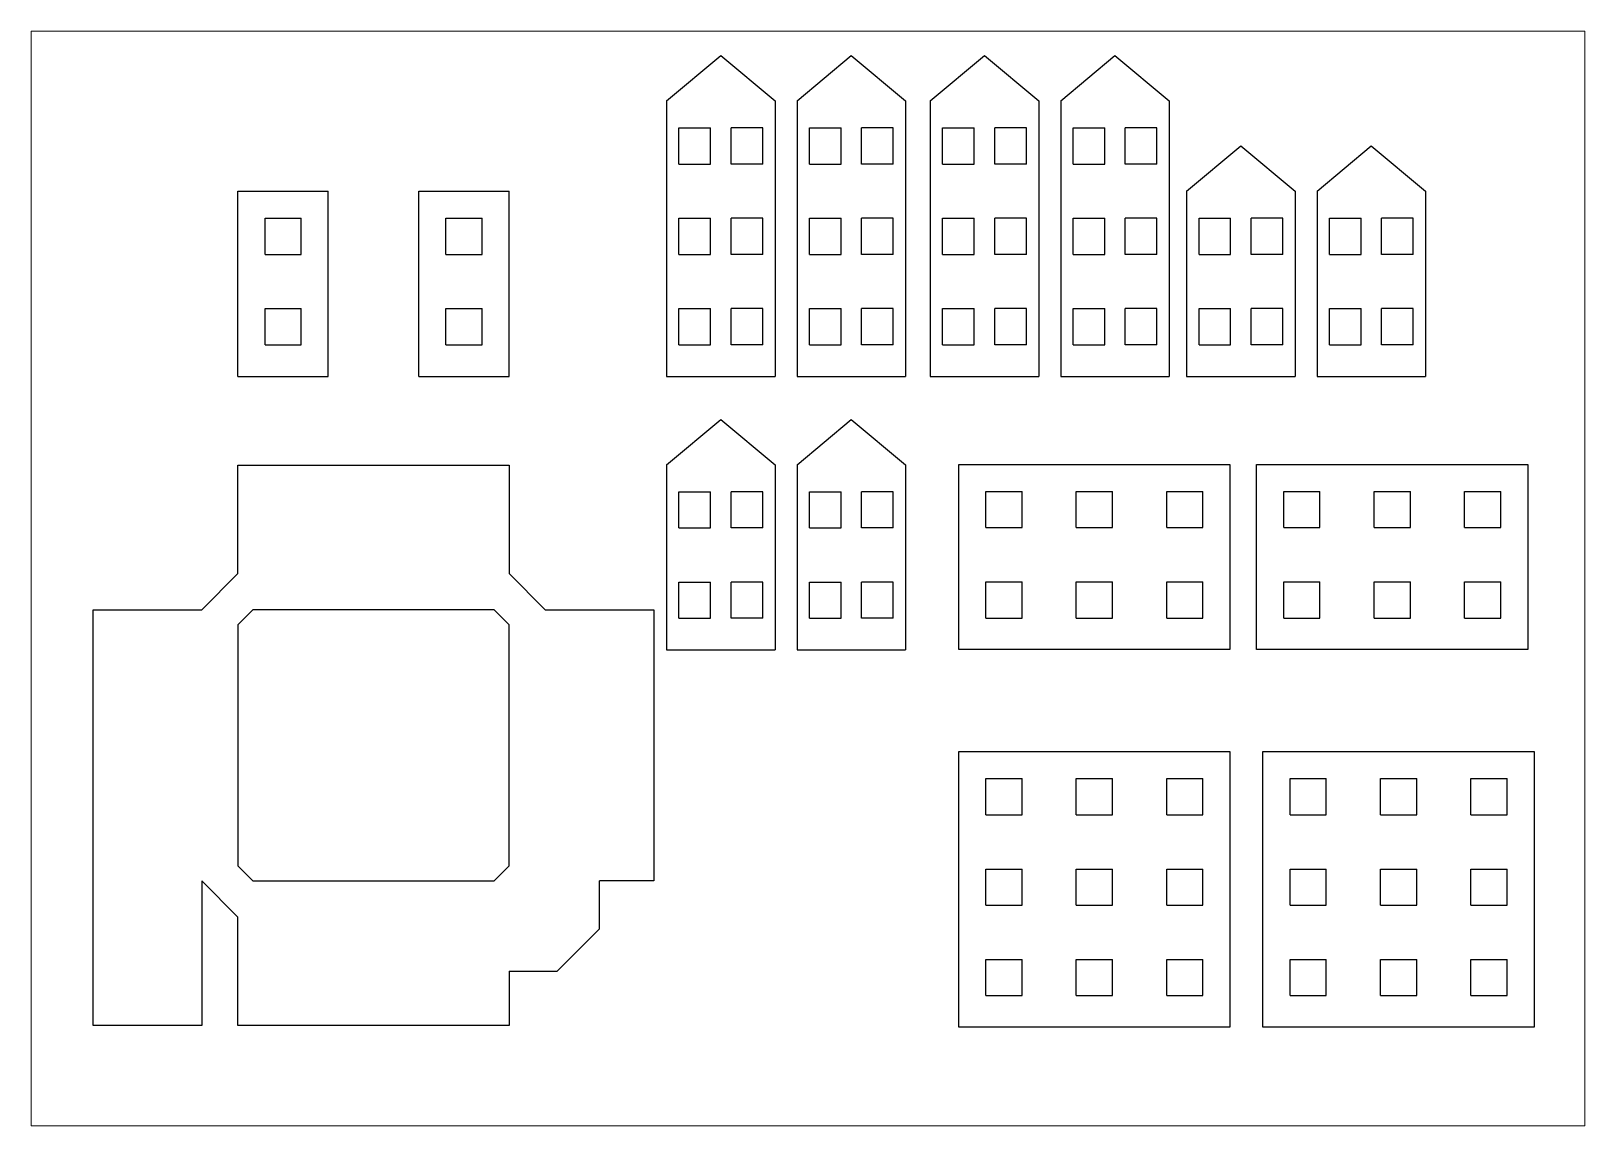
# Paper-space layout 'Layout1' of a CAD drawing. Header units: feet, sheet in millimetres. Extents: x -2 to 411, y -7 to 284.
# The model-space entities are those that its viewports show. They can reach past a viewport. Long polylines and large blocks are cut down to what shows.
import ezdxf

# ---------------------------------------------------------------- set-up
doc = ezdxf.new("R2010")
doc.units = ezdxf.units.FT

msp = doc.modelspace()

# ---------------------------------------------------------------- linework, layer by layer
for p, q in [((2448.7, 3076.5), (2448.7, 2710.5)), ((2592.7, 3076.5), (2592.7, 2710.5)), ((2621.8, 3076.5), (2621.8, 2710.5)), ((2765.8, 3076.5), (2765.8, 2710.5)), ((2798.6, 3076.5), (2798.6, 2710.5)), ((2942.6, 3076.5), (2942.6, 2710.5)), ((2971.7, 3076.5), (2971.7, 2710.5)), ((3115.7, 3076.5), (3115.7, 2710.5)), ((2465.1, 3040.5), (2507.1, 3040.5)), ((2465.1, 2992.5), (2465.1, 3040.5)), ((2507.1, 2992.5), (2507.1, 3040.5)), ((2576.3, 3040.5), (2534.3, 3040.5)), ((2534.3, 2992.5), (2534.3, 3040.5)), ((2576.3, 2992.5), (2576.3, 3040.5)), ((2638.2, 3040.5), (2680.2, 3040.5)), ((2638.2, 2992.5), (2638.2, 3040.5)), ((2680.2, 2992.5), (2680.2, 3040.5)), ((2749.4, 3040.5), (2707.4, 3040.5)), ((2707.4, 2992.5), (2707.4, 3040.5)), ((2749.4, 2992.5), (2749.4, 3040.5)), ((2815, 3040.5), (2857, 3040.5)), ((2815, 2992.5), (2815, 3040.5)), ((2857, 2992.5), (2857, 3040.5)), ((2926.2, 3040.5), (2884.2, 3040.5)), ((2884.2, 2992.5), (2884.2, 3040.5)), ((2926.2, 2992.5), (2926.2, 3040.5)), ((2988.1, 3040.5), (3030.1, 3040.5)), ((2988.1, 2992.5), (2988.1, 3040.5)), ((3030.1, 2992.5), (3030.1, 3040.5)), ((3099.3, 3040.5), (3057.3, 3040.5)), ((3057.3, 2992.5), (3057.3, 3040.5)), ((3099.3, 2992.5), (3099.3, 3040.5)), ((2465.1, 2992.5), (2507.1, 2992.5)), ((2576.3, 2992.5), (2534.3, 2992.5)), ((2638.2, 2992.5), (2680.2, 2992.5)), ((2749.4, 2992.5), (2707.4, 2992.5)), ((2815, 2992.5), (2857, 2992.5)), ((2926.2, 2992.5), (2884.2, 2992.5)), ((2988.1, 2992.5), (3030.1, 2992.5)), ((3099.3, 2992.5), (3057.3, 2992.5)), ((1879.7, 2956.5), (1999.7, 2956.5)), ((1879.7, 2710.5), (1879.7, 2956.5)), ((1999.7, 2710.5), (1999.7, 2956.5)), ((2119.7, 2710.5), (2119.7, 2956.5)), ((2119.7, 2956.5), (2239.7, 2956.5)), ((2239.7, 2710.5), (2239.7, 2956.5)), ((3138.8, 2956.5), (3138.8, 2710.5)), ((3282.8, 2956.5), (3282.8, 2710.5)), ((3311.9, 2956.5), (3311.9, 2710.5)), ((3455.9, 2956.5), (3455.9, 2710.5)), ((1915.7, 2920.5), (1963.7, 2920.5)), ((1915.7, 2872.5), (1915.7, 2920.5)), ((1963.7, 2872.5), (1963.7, 2920.5)), ((2155.7, 2872.5), (2155.7, 2920.5)), ((2155.7, 2920.5), (2203.7, 2920.5)), ((2203.7, 2872.5), (2203.7, 2920.5)), ((2465.1, 2920.5), (2507.1, 2920.5)), ((2465.1, 2872.5), (2465.1, 2920.5)), ((2507.1, 2872.5), (2507.1, 2920.5)), ((2576.3, 2920.5), (2534.3, 2920.5)), ((2534.3, 2872.5), (2534.3, 2920.5)), ((2576.3, 2872.5), (2576.3, 2920.5)), ((2638.2, 2920.5), (2680.2, 2920.5)), ((2638.2, 2872.5), (2638.2, 2920.5)), ((2680.2, 2872.5), (2680.2, 2920.5)), ((2749.4, 2920.5), (2707.4, 2920.5)), ((2707.4, 2872.5), (2707.4, 2920.5)), ((2749.4, 2872.5), (2749.4, 2920.5)), ((2815, 2920.5), (2857, 2920.5)), ((2815, 2872.5), (2815, 2920.5)), ((2857, 2872.5), (2857, 2920.5)), ((2926.2, 2920.5), (2884.2, 2920.5)), ((2884.2, 2872.5), (2884.2, 2920.5)), ((2926.2, 2872.5), (2926.2, 2920.5)), ((2988.1, 2920.5), (3030.1, 2920.5)), ((2988.1, 2872.5), (2988.1, 2920.5)), ((3030.1, 2872.5), (3030.1, 2920.5)), ((3099.3, 2920.5), (3057.3, 2920.5)), ((3057.3, 2872.5), (3057.3, 2920.5)), ((3099.3, 2872.5), (3099.3, 2920.5)), ((3155.3, 2920.5), (3197.3, 2920.5)), ((3155.3, 2872.5), (3155.3, 2920.5)), ((3197.3, 2872.5), (3197.3, 2920.5)), ((3266.4, 2920.5), (3224.4, 2920.5)), ((3224.4, 2872.5), (3224.4, 2920.5)), ((3266.4, 2872.5), (3266.4, 2920.5)), ((3328.3, 2920.5), (3370.3, 2920.5)), ((3328.3, 2872.5), (3328.3, 2920.5)), ((3370.3, 2872.5), (3370.3, 2920.5)), ((3439.5, 2920.5), (3397.5, 2920.5)), ((3397.5, 2872.5), (3397.5, 2920.5)), ((3439.5, 2872.5), (3439.5, 2920.5)), ((1915.7, 2872.5), (1963.7, 2872.5)), ((2155.7, 2872.5), (2203.7, 2872.5)), ((2465.1, 2872.5), (2507.1, 2872.5)), ((2576.3, 2872.5), (2534.3, 2872.5)), ((2638.2, 2872.5), (2680.2, 2872.5)), ((2749.4, 2872.5), (2707.4, 2872.5)), ((2815, 2872.5), (2857, 2872.5)), ((2926.2, 2872.5), (2884.2, 2872.5)), ((2988.1, 2872.5), (3030.1, 2872.5)), ((3099.3, 2872.5), (3057.3, 2872.5)), ((3155.3, 2872.5), (3197.3, 2872.5)), ((3266.4, 2872.5), (3224.4, 2872.5)), ((3328.3, 2872.5), (3370.3, 2872.5)), ((3439.5, 2872.5), (3397.5, 2872.5)), ((1915.7, 2800.5), (1963.7, 2800.5)), ((1915.7, 2752.5), (1915.7, 2800.5)), ((1963.7, 2752.5), (1963.7, 2800.5)), ((2155.7, 2752.5), (2155.7, 2800.5)), ((2155.7, 2800.5), (2203.7, 2800.5)), ((2203.7, 2752.5), (2203.7, 2800.5)), ((2465.1, 2800.5), (2507.1, 2800.5)), ((2465.1, 2752.5), (2465.1, 2800.5)), ((2507.1, 2752.5), (2507.1, 2800.5)), ((2576.3, 2800.5), (2534.3, 2800.5)), ((2534.3, 2752.5), (2534.3, 2800.5)), ((2576.3, 2752.5), (2576.3, 2800.5)), ((2638.2, 2800.5), (2680.2, 2800.5)), ((2638.2, 2752.5), (2638.2, 2800.5)), ((2680.2, 2752.5), (2680.2, 2800.5)), ((2749.4, 2800.5), (2707.4, 2800.5)), ((2707.4, 2752.5), (2707.4, 2800.5)), ((2749.4, 2752.5), (2749.4, 2800.5)), ((2815, 2800.5), (2857, 2800.5)), ((2815, 2752.5), (2815, 2800.5)), ((2857, 2752.5), (2857, 2800.5)), ((2926.2, 2800.5), (2884.2, 2800.5)), ((2884.2, 2752.5), (2884.2, 2800.5)), ((2926.2, 2752.5), (2926.2, 2800.5)), ((2988.1, 2800.5), (3030.1, 2800.5)), ((2988.1, 2752.5), (2988.1, 2800.5)), ((3030.1, 2752.5), (3030.1, 2800.5)), ((3099.3, 2800.5), (3057.3, 2800.5)), ((3057.3, 2752.5), (3057.3, 2800.5)), ((3099.3, 2752.5), (3099.3, 2800.5)), ((3155.3, 2800.5), (3197.3, 2800.5)), ((3155.3, 2752.5), (3155.3, 2800.5)), ((3197.3, 2752.5), (3197.3, 2800.5)), ((3266.4, 2800.5), (3224.4, 2800.5)), ((3224.4, 2752.5), (3224.4, 2800.5)), ((3266.4, 2752.5), (3266.4, 2800.5)), ((3328.3, 2800.5), (3370.3, 2800.5)), ((3328.3, 2752.5), (3328.3, 2800.5)), ((3370.3, 2752.5), (3370.3, 2800.5)), ((3439.5, 2800.5), (3397.5, 2800.5)), ((3397.5, 2752.5), (3397.5, 2800.5)), ((3439.5, 2752.5), (3439.5, 2800.5)), ((1915.7, 2752.5), (1963.7, 2752.5)), ((2155.7, 2752.5), (2203.7, 2752.5)), ((2465.1, 2752.5), (2507.1, 2752.5)), ((2576.3, 2752.5), (2534.3, 2752.5)), ((2638.2, 2752.5), (2680.2, 2752.5)), ((2749.4, 2752.5), (2707.4, 2752.5)), ((2815, 2752.5), (2857, 2752.5)), ((2926.2, 2752.5), (2884.2, 2752.5)), ((2988.1, 2752.5), (3030.1, 2752.5)), ((3099.3, 2752.5), (3057.3, 2752.5)), ((3155.3, 2752.5), (3197.3, 2752.5)), ((3266.4, 2752.5), (3224.4, 2752.5)), ((3328.3, 2752.5), (3370.3, 2752.5)), ((3439.5, 2752.5), (3397.5, 2752.5)), ((1879.7, 2710.5), (1999.7, 2710.5)), ((2119.7, 2710.5), (2239.7, 2710.5)), ((2448.7, 2710.5), (2592.7, 2710.5)), ((2621.8, 2710.5), (2765.8, 2710.5)), ((2798.6, 2710.5), (2942.6, 2710.5)), ((2971.7, 2710.5), (3115.7, 2710.5)), ((3138.8, 2710.5), (3282.8, 2710.5)), ((3311.9, 2710.5), (3455.9, 2710.5)), ((2448.7, 2593.3), (2448.7, 2347.3)), ((2592.7, 2593.3), (2592.7, 2347.3)), ((2621.8, 2593.3), (2621.8, 2347.3)), ((2765.8, 2593.3), (2765.8, 2347.3)), ((2465.1, 2557.3), (2507.1, 2557.3)), ((2465.1, 2509.3), (2465.1, 2557.3)), ((2507.1, 2509.3), (2507.1, 2557.3)), ((2576.3, 2557.3), (2534.3, 2557.3)), ((2534.3, 2509.3), (2534.3, 2557.3)), ((2576.3, 2509.3), (2576.3, 2557.3)), ((2638.2, 2557.3), (2680.2, 2557.3)), ((2638.2, 2509.3), (2638.2, 2557.3)), ((2680.2, 2509.3), (2680.2, 2557.3)), ((2749.4, 2557.3), (2707.4, 2557.3)), ((2707.4, 2509.3), (2707.4, 2557.3)), ((2749.4, 2509.3), (2749.4, 2557.3)), ((2872.4, 2557.7), (2920.4, 2557.7)), ((2872.4, 2509.7), (2872.4, 2557.7)), ((2920.4, 2509.7), (2920.4, 2557.7)), ((2992.4, 2557.7), (3040.4, 2557.7)), ((2992.4, 2509.7), (2992.4, 2557.7)), ((3040.4, 2509.7), (3040.4, 2557.7)), ((3112.4, 2557.7), (3160.4, 2557.7)), ((3112.4, 2509.7), (3112.4, 2557.7)), ((3160.4, 2509.7), (3160.4, 2557.7)), ((3267.8, 2557.7), (3315.8, 2557.7)), ((3267.8, 2509.7), (3267.8, 2557.7)), ((3315.8, 2509.7), (3315.8, 2557.7)), ((3387.8, 2557.7), (3435.8, 2557.7)), ((3387.8, 2509.7), (3387.8, 2557.7)), ((3435.8, 2509.7), (3435.8, 2557.7)), ((3507.8, 2557.7), (3555.8, 2557.7)), ((3507.8, 2509.7), (3507.8, 2557.7)), ((3555.8, 2509.7), (3555.8, 2557.7)), ((2465.1, 2509.3), (2507.1, 2509.3)), ((2576.3, 2509.3), (2534.3, 2509.3)), ((2638.2, 2509.3), (2680.2, 2509.3)), ((2749.4, 2509.3), (2707.4, 2509.3)), ((2872.4, 2509.7), (2920.4, 2509.7)), ((2992.4, 2509.7), (3040.4, 2509.7)), ((3112.4, 2509.7), (3160.4, 2509.7)), ((3267.8, 2509.7), (3315.8, 2509.7)), ((3387.8, 2509.7), (3435.8, 2509.7)), ((3507.8, 2509.7), (3555.8, 2509.7)), ((2465.1, 2437.3), (2507.1, 2437.3)), ((2465.1, 2389.3), (2465.1, 2437.3)), ((2507.1, 2389.3), (2507.1, 2437.3)), ((2576.3, 2437.3), (2534.3, 2437.3)), ((2534.3, 2389.3), (2534.3, 2437.3)), ((2576.3, 2389.3), (2576.3, 2437.3)), ((2638.2, 2437.3), (2680.2, 2437.3)), ((2638.2, 2389.3), (2638.2, 2437.3)), ((2680.2, 2389.3), (2680.2, 2437.3)), ((2749.4, 2437.3), (2707.4, 2437.3)), ((2707.4, 2389.3), (2707.4, 2437.3)), ((2749.4, 2389.3), (2749.4, 2437.3)), ((2872.4, 2437.7), (2920.4, 2437.7)), ((2872.4, 2389.7), (2872.4, 2437.7)), ((2920.4, 2389.7), (2920.4, 2437.7)), ((2992.4, 2437.7), (3040.4, 2437.7)), ((2992.4, 2389.7), (2992.4, 2437.7)), ((3040.4, 2389.7), (3040.4, 2437.7)), ((3112.4, 2437.7), (3160.4, 2437.7)), ((3112.4, 2389.7), (3112.4, 2437.7)), ((3160.4, 2389.7), (3160.4, 2437.7)), ((3267.8, 2437.7), (3315.8, 2437.7)), ((3267.8, 2389.7), (3267.8, 2437.7)), ((3315.8, 2389.7), (3315.8, 2437.7)), ((3387.8, 2437.7), (3435.8, 2437.7)), ((3387.8, 2389.7), (3387.8, 2437.7)), ((3435.8, 2389.7), (3435.8, 2437.7)), ((3507.8, 2437.7), (3555.8, 2437.7)), ((3507.8, 2389.7), (3507.8, 2437.7)), ((3555.8, 2389.7), (3555.8, 2437.7)), ((2465.1, 2389.3), (2507.1, 2389.3)), ((2576.3, 2389.3), (2534.3, 2389.3)), ((2638.2, 2389.3), (2680.2, 2389.3)), ((2749.4, 2389.3), (2707.4, 2389.3)), ((2872.4, 2389.7), (2920.4, 2389.7)), ((2992.4, 2389.7), (3040.4, 2389.7)), ((3112.4, 2389.7), (3160.4, 2389.7)), ((3267.8, 2389.7), (3315.8, 2389.7)), ((3387.8, 2389.7), (3435.8, 2389.7)), ((3507.8, 2389.7), (3555.8, 2389.7)), ((2448.7, 2347.3), (2592.7, 2347.3)), ((2621.8, 2347.3), (2765.8, 2347.3)), ((2872.4, 2176.4), (2920.4, 2176.4)), ((2872.4, 2128.4), (2872.4, 2176.4)), ((2920.4, 2128.4), (2920.4, 2176.4)), ((2992.4, 2176.4), (3040.4, 2176.4)), ((2992.4, 2128.4), (2992.4, 2176.4)), ((3040.4, 2128.4), (3040.4, 2176.4)), ((3112.4, 2176.4), (3160.4, 2176.4)), ((3112.4, 2128.4), (3112.4, 2176.4)), ((3160.4, 2128.4), (3160.4, 2176.4)), ((3276.2, 2176.4), (3324.2, 2176.4)), ((3276.2, 2128.4), (3276.2, 2176.4)), ((3324.2, 2128.4), (3324.2, 2176.4)), ((3396.2, 2176.4), (3444.2, 2176.4)), ((3396.2, 2128.4), (3396.2, 2176.4)), ((3444.2, 2128.4), (3444.2, 2176.4)), ((3516.2, 2176.4), (3564.2, 2176.4)), ((3516.2, 2128.4), (3516.2, 2176.4)), ((3564.2, 2128.4), (3564.2, 2176.4)), ((2872.4, 2128.4), (2920.4, 2128.4)), ((2992.4, 2128.4), (3040.4, 2128.4)), ((3112.4, 2128.4), (3160.4, 2128.4)), ((3276.2, 2128.4), (3324.2, 2128.4)), ((3396.2, 2128.4), (3444.2, 2128.4)), ((3516.2, 2128.4), (3564.2, 2128.4)), ((2872.4, 2056.4), (2920.4, 2056.4)), ((2872.4, 2008.4), (2872.4, 2056.4)), ((2920.4, 2008.4), (2920.4, 2056.4)), ((2992.4, 2056.4), (3040.4, 2056.4)), ((2992.4, 2008.4), (2992.4, 2056.4)), ((3040.4, 2008.4), (3040.4, 2056.4)), ((3112.4, 2056.4), (3160.4, 2056.4)), ((3112.4, 2008.4), (3112.4, 2056.4)), ((3160.4, 2008.4), (3160.4, 2056.4)), ((3276.2, 2056.4), (3324.2, 2056.4)), ((3276.2, 2008.4), (3276.2, 2056.4)), ((3324.2, 2008.4), (3324.2, 2056.4)), ((3396.2, 2056.4), (3444.2, 2056.4)), ((3396.2, 2008.4), (3396.2, 2056.4)), ((3444.2, 2008.4), (3444.2, 2056.4)), ((3516.2, 2056.4), (3564.2, 2056.4)), ((3516.2, 2008.4), (3516.2, 2056.4)), ((3564.2, 2008.4), (3564.2, 2056.4)), ((2872.4, 2008.4), (2920.4, 2008.4)), ((2992.4, 2008.4), (3040.4, 2008.4)), ((3112.4, 2008.4), (3160.4, 2008.4)), ((3276.2, 2008.4), (3324.2, 2008.4)), ((3396.2, 2008.4), (3444.2, 2008.4)), ((3516.2, 2008.4), (3564.2, 2008.4)), ((2872.4, 1936.4), (2920.4, 1936.4)), ((2872.4, 1888.4), (2872.4, 1936.4)), ((2920.4, 1888.4), (2920.4, 1936.4)), ((2992.4, 1936.4), (3040.4, 1936.4)), ((2992.4, 1888.4), (2992.4, 1936.4)), ((3040.4, 1888.4), (3040.4, 1936.4)), ((3112.4, 1936.4), (3160.4, 1936.4)), ((3112.4, 1888.4), (3112.4, 1936.4)), ((3160.4, 1888.4), (3160.4, 1936.4)), ((3276.2, 1936.4), (3324.2, 1936.4)), ((3276.2, 1888.4), (3276.2, 1936.4)), ((3324.2, 1888.4), (3324.2, 1936.4)), ((3396.2, 1936.4), (3444.2, 1936.4)), ((3396.2, 1888.4), (3396.2, 1936.4)), ((3444.2, 1888.4), (3444.2, 1936.4)), ((3516.2, 1936.4), (3564.2, 1936.4)), ((3516.2, 1888.4), (3516.2, 1936.4)), ((3564.2, 1888.4), (3564.2, 1936.4)), ((2872.4, 1888.4), (2920.4, 1888.4)), ((2992.4, 1888.4), (3040.4, 1888.4)), ((3112.4, 1888.4), (3160.4, 1888.4)), ((3276.2, 1888.4), (3324.2, 1888.4)), ((3396.2, 1888.4), (3444.2, 1888.4)), ((3516.2, 1888.4), (3564.2, 1888.4))]:
    msp.add_line(p, q)
for points in [[(2448.7, 3076.5), (2520.7, 3136.5), (2592.7, 3076.5)], [(2621.8, 3076.5), (2693.8, 3136.5), (2765.8, 3076.5)], [(2798.6, 3076.5), (2870.6, 3136.5), (2942.6, 3076.5)], [(2971.7, 3076.5), (3043.7, 3136.5), (3115.7, 3076.5)], [(3138.8, 2956.5), (3210.8, 3016.5), (3282.8, 2956.5)], [(3311.9, 2956.5), (3383.9, 3016.5), (3455.9, 2956.5)], [(2448.7, 2593.3), (2520.7, 2653.3), (2592.7, 2593.3)], [(2621.8, 2593.3), (2693.8, 2653.3), (2765.8, 2593.3)], [(1879.7, 2448.7), (1879.7, 2592.7), (2239.7, 2592.7), (2239.7, 2448.7)], [(1879.7, 2448.7), (1831.7, 2400.7)], [(2287.7, 2400.7), (2239.7, 2448.7)], [(1831.7, 2040.7), (1831.7, 1848.7), (1687.7, 1848.7), (1687.7, 2400.7), (1831.7, 2400.7)], [(2287.7, 2400.7), (2431.7, 2400.7), (2431.7, 2040.7), (2359.7, 2040.7)], [(1831.7, 2040.7), (1831.7, 2040.7), (1879.7, 1992.7)], [(2359.7, 1977), (2359.7, 2040.7)], [(2239.7, 1920.7), (2239.7, 1848.7), (1879.7, 1848.7), (1879.7, 1992.7)], [(2303.4, 1920.7), (2359.7, 1977)], [(2239.7, 1920.7), (2303.4, 1920.7)]]:
    msp.add_lwpolyline(points)
for points in [[(2836.4, 2593.7), (3196.4, 2593.7), (3196.4, 2347.7), (2836.4, 2347.7)], [(3231.8, 2593.7), (3591.8, 2593.7), (3591.8, 2347.7), (3231.8, 2347.7)], [(2219.8, 2040.7), (2239.7, 2060.6), (2239.7, 2380.8), (2219.8, 2400.7), (1899.6, 2400.7), (1879.7, 2380.8), (1879.7, 2060.6), (1899.6, 2040.7)], [(2836.4, 2212.4), (3196.4, 2212.4), (3196.4, 1846.4), (2836.4, 1846.4)], [(3240.2, 2212.4), (3600.2, 2212.4), (3600.2, 1846.4), (3240.2, 1846.4)]]:
    msp.add_lwpolyline(points, close=True)

psp = doc.layouts.get("Layout1")

# ---------------------------------------------------------------- viewports
at = {"layer": '0'}
psp.add_viewport(center=(204.3, 138.31), size=(412.46, 290.7605), view_center_point=(2636.32, 2442.19), view_height=1453.8022, dxfattribs=at)

doc.saveas('drawing.dxf')
